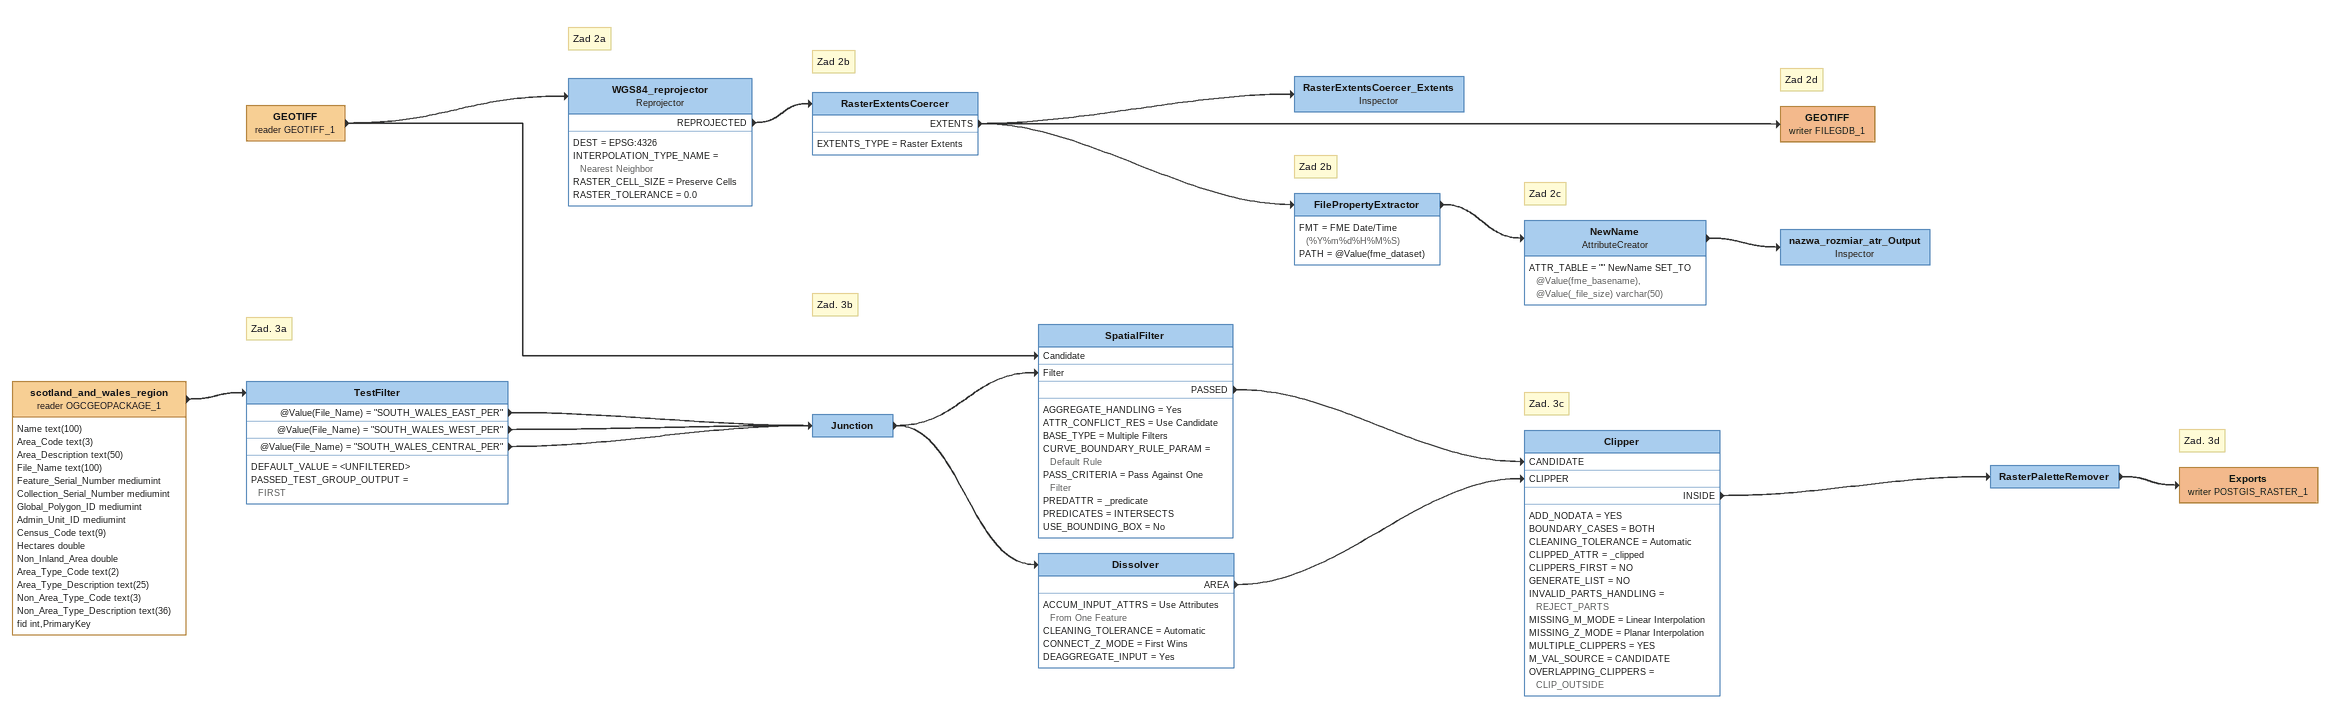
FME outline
scotland_and_wales_region (reader OGCGEOPACKAGE_1)
    attributes: Name text(100), Area_Code text(3), Area_Description text(50), File_Name text(100), Feature_Serial_Number mediumint, Collection_Serial_Number mediumint, Global_Polygon_ID mediumint, Admin_Unit_ID mediumint, Census_Code text(9), Hectares double, Non_Inland_Area double, Area_Type_Code text(2), Area_Type_Description text(25), Non_Area_Type_Code text(3), Non_Area_Type_Description text(36), fid int,PrimaryKey
    -> TestFilter
Note: Zad. 3a
TestFilter
    DEFAULT_VALUE = <UNFILTERED>
    PASSED_TEST_GROUP_OUTPUT = FIRST
    @Value(File_Name) = "SOUTH_WALES_EAST_PER" -> Junction
    @Value(File_Name) = "SOUTH_WALES_WEST_PER" -> Junction
    @Value(File_Name) = "SOUTH_WALES_CENTRAL_PER" -> Junction
Junction
    -> SpatialFilter [Filter]
    -> Dissolver
Dissolver
    ACCUM_INPUT_ATTRS = Use Attributes From One Feature
    CLEANING_TOLERANCE = Automatic
    CONNECT_Z_MODE = First Wins
    DEAGGREGATE_INPUT = Yes
    AREA -> Clipper [CLIPPER]
GEOTIFF (reader GEOTIFF_1)
    -> WGS84_reprojector
    -> SpatialFilter [Candidate]
Note: Zad 2a
WGS84_reprojector: Reprojector
    DEST = EPSG:4326
    INTERPOLATION_TYPE_NAME = Nearest Neighbor
    RASTER_CELL_SIZE = Preserve Cells
    RASTER_TOLERANCE = 0.0
    REPROJECTED -> RasterExtentsCoercer
Note: Zad 2b
RasterExtentsCoercer
    EXTENTS_TYPE = Raster Extents
    EXTENTS -> RasterExtentsCoercer_Extents
    EXTENTS -> FilePropertyExtractor
    EXTENTS -> GEOTIFF (writer FILEGDB_1)
RasterExtentsCoercer_Extents: Inspector
Note: Zad 2d
GEOTIFF (writer FILEGDB_1)
Note: Zad 2b
FilePropertyExtractor
    FMT = FME Date/Time (%Y%m%d%H%M%S)
    PATH = @Value(fme_dataset)
    -> NewName
Note: Zad 2c
NewName: AttributeCreator
    ATTR_TABLE = "" NewName SET_TO @Value(fme_basename), @Value(_file_size) varchar(50)
    -> nazwa_rozmiar_atr_Output
nazwa_rozmiar_atr_Output: Inspector
Note: Zad. 3b
SpatialFilter
    AGGREGATE_HANDLING = Yes
    ATTR_CONFLICT_RES = Use Candidate
    BASE_TYPE = Multiple Filters
    CURVE_BOUNDARY_RULE_PARAM = Default Rule
    PASS_CRITERIA = Pass Against One Filter
    PREDATTR = _predicate
    PREDICATES = INTERSECTS
    USE_BOUNDING_BOX = No
    PASSED -> Clipper [CANDIDATE]
Note: Zad. 3c
Clipper
    ADD_NODATA = YES
    BOUNDARY_CASES = BOTH
    CLEANING_TOLERANCE = Automatic
    CLIPPED_ATTR = _clipped
    CLIPPERS_FIRST = NO
    GENERATE_LIST = NO
    INVALID_PARTS_HANDLING = REJECT_PARTS
    MISSING_M_MODE = Linear Interpolation
    MISSING_Z_MODE = Planar Interpolation
    MULTIPLE_CLIPPERS = YES
    M_VAL_SOURCE = CANDIDATE
    OVERLAPPING_CLIPPERS = CLIP_OUTSIDE
    INSIDE -> RasterPaletteRemover
RasterPaletteRemover
    -> Exports (writer POSTGIS_RASTER_1)
Note: Zad. 3d
Exports (writer POSTGIS_RASTER_1)
